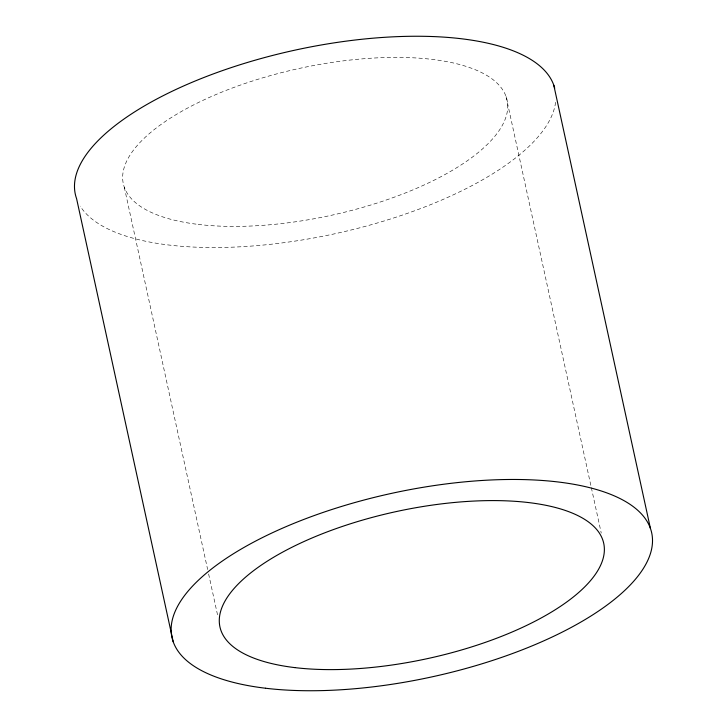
<?xml version="1.0" encoding="UTF-8"?>
<svg xmlns="http://www.w3.org/2000/svg" width="727" height="727" viewBox="0 0 727 727"><rect width="100%" height="100%" fill="white"/><g stroke="black" fill="none" stroke-linecap="round" stroke-linejoin="round"><path stroke-width="0.55" stroke-dasharray="3.63 2.73" d="M506.065 96.518L591.096 486.545M591.342 487.653L601.247 533.082M124.308 187.275L207.649 569.541M208.622 573.966L218.036 617.187M555.573 102.28A245.499 93.947 -12.3 0 1 335.483 233.621A245.499 93.947 -12.3 0 1 80.243 206.15M198.144 224.398A196.399 75.163 -12.3 0 0 506.119 116.52A196.399 75.163 -12.3 0 0 241.282 84.768A196.399 75.163 -12.3 0 0 198.144 224.398"/><path stroke-width="1.09" d="M553.783 85.177L650.42 528.384M173.217 641.823L76.58 198.616A245.499 93.947 -12.3 0 1 287.519 51.817A245.499 93.947 -12.3 0 1 554.719 88.231M294.78 667.604A196.399 75.163 -12.3 0 0 602.756 559.726A196.399 75.163 -12.3 0 0 337.91 527.975A196.399 75.163 -12.3 0 0 294.78 667.604M265.528 688.233A245.499 93.947 -12.3 0 0 650.492 553.383A245.499 93.947 -12.3 0 0 319.435 513.698A245.499 93.947 -12.3 0 0 265.528 688.233"/></g></svg>
